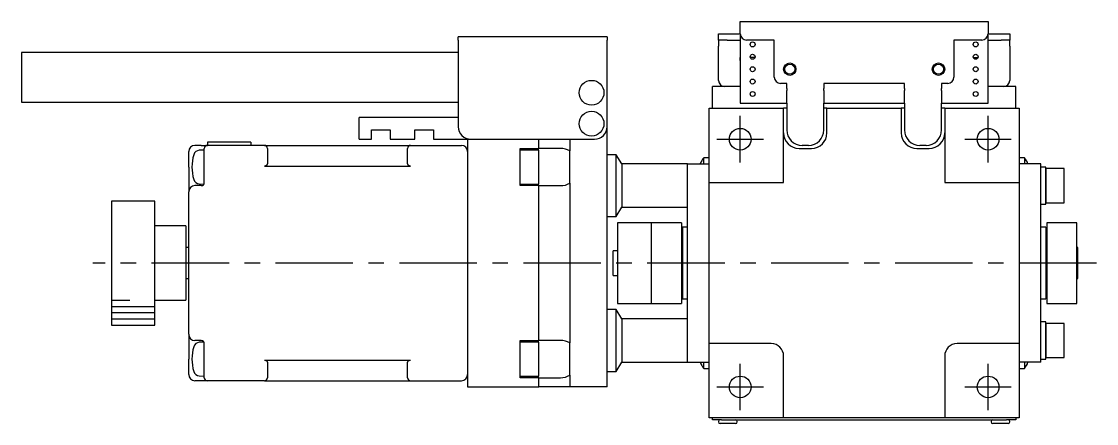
# Model space of a CAD drawing. Extents: x 56 to 595, y 17 to 332.
# Drawn here: x 364.8 to 538.2, y 205.1 to 269.9 of the extents above; entities that cross this region are included whole.
import ezdxf

# ---------------------------------------------------------------- set-up
doc = ezdxf.new("R2010")
doc.units = 0
doc.header["$LTSCALE"] = 10
doc.linetypes.add('CENTER', pattern=[2, 1.25, -0.25, 0.25, -0.25])
for name, color, linetype in [('1', 7, 'CONTINUOUS'), ('11', 7, 'CONTINUOUS'), ('2', 7, 'CONTINUOUS')]:
    doc.layers.add(name, color=color, linetype=linetype)

msp = doc.modelspace()

# ---------------------------------------------------------------- linework, layer by layer
at = {"layer": '1', "color": 7, "linetype": 'CONTINUOUS'}
for p, q in [((480.749999, 269.95), (520.749999, 269.95)), ((480.749999, 268.95), (480.749999, 269.95)), ((480.749999, 267.95), (480.749999, 268.95)), ((520.749999, 269.95), (520.749999, 268.95)), ((520.749999, 268.95), (520.749999, 267.95)), ((435.249999, 266.95), (435.249999, 267.45)), ((459.249999, 267.45), (435.249999, 267.45)), ((459.249999, 267.45), (459.249999, 266.95)), ((477.249999, 266.95), (477.249999, 267.95)), ((477.249999, 267.95), (478.617646, 267.95)), ((478.617646, 267.95), (480.749999, 267.95)), ((480.770203, 267.75), (480.749999, 267.75)), ((480.770203, 267.75), (480.749999, 267.75)), ((480.749999, 267.75), (480.749999, 256.75)), ((520.749999, 267.75), (520.729795, 267.75)), ((520.749999, 267.75), (520.729795, 267.75)), ((520.749999, 267.95), (522.882352, 267.95)), ((520.749999, 256.75), (520.749999, 267.75)), ((522.882352, 267.95), (524.249999, 267.95)), ((524.249999, 267.95), (524.249999, 266.95)), ((435.249999, 266.95), (435.249999, 252.95)), ((459.249999, 252.95), (459.249999, 266.95)), ((478.617646, 266.95), (477.249999, 266.95)), ((477.249999, 266.95), (477.249999, 265.95)), ((477.249999, 260.45), (477.249999, 265.95)), ((478.617646, 266.95), (480.749999, 266.95)), ((486.249999, 266.95), (481.749999, 266.95)), ((486.249999, 260.95), (486.249999, 266.95)), ((519.749999, 266.95), (515.249999, 266.95)), ((515.249999, 266.95), (515.249999, 260.95)), ((520.749999, 266.95), (522.882352, 266.95)), ((524.249999, 266.95), (522.882352, 266.95)), ((524.249999, 265.95), (524.249999, 266.95)), ((524.249999, 265.95), (524.249999, 260.45)), ((364.750001, 264.950419), (364.750001, 256.950419)), ((435.249999, 264.950419), (364.750001, 264.950419)), ((480.749962, 263.65), (480.749962, 264.15)), ((483.137297, 264.15), (482.362701, 264.15)), ((518.362701, 264.15), (519.137297, 264.15)), ((520.750036, 263.65), (520.750036, 264.15)), ((476.249999, 255.95), (476.249999, 259.45)), ((480.749999, 259.45), (476.249999, 259.45)), ((488.249999, 259.95), (487.249999, 259.95)), ((488.249999, 259.157107), (488.249999, 259.95)), ((488.249999, 259.157107), (488.249999, 258.803553)), ((488.249999, 257.096447), (488.249999, 258.803553)), ((507.249999, 259.95), (494.249999, 259.95)), ((494.249999, 259.95), (494.249999, 259.157107)), ((494.249999, 258.803553), (494.249999, 259.157107)), ((494.249999, 258.803553), (494.249999, 257.096447)), ((507.249999, 259.157107), (507.249999, 259.95)), ((507.249999, 259.157107), (507.249999, 258.803553)), ((507.249999, 257.096447), (507.249999, 258.803553)), ((514.249999, 259.95), (513.249999, 259.95)), ((513.249999, 259.95), (513.249999, 259.157107)), ((513.249999, 258.803553), (513.249999, 259.157107)), ((513.249999, 258.803553), (513.249999, 257.096447)), ((525.249999, 259.45), (520.749999, 259.45)), ((525.249999, 255.95), (525.249999, 259.45)), ((364.750001, 256.950419), (435.249999, 256.950419)), ((488.249999, 256.742893), (488.249999, 257.096447)), ((494.249999, 257.096447), (494.249999, 256.742893)), ((507.249999, 256.742893), (507.249999, 257.096447)), ((513.249999, 257.096447), (513.249999, 256.742893)), ((475.749999, 243.95), (475.749999, 255.95)), ((475.749999, 255.95), (487.749999, 255.95)), ((480.749999, 256.75), (488.249999, 256.75)), ((487.749999, 243.95), (487.749999, 255.95)), ((488.249999, 255.95), (487.749999, 255.95)), ((488.249999, 256.742893), (488.249999, 252.45)), ((494.249999, 256.75), (507.249999, 256.75)), ((494.249999, 252.45), (494.249999, 256.742893)), ((494.749999, 255.95), (494.249999, 255.95)), ((494.749999, 251.95), (494.749999, 255.95)), ((494.749999, 255.95), (506.749999, 255.95)), ((506.749999, 255.95), (506.749999, 251.95)), ((507.249999, 255.95), (506.749999, 255.95)), ((507.249999, 256.742893), (507.249999, 252.45)), ((513.249999, 256.75), (520.749999, 256.75)), ((513.249999, 252.45), (513.249999, 256.742893)), ((513.749999, 255.95), (513.249999, 255.95)), ((513.749999, 255.95), (525.749999, 255.95)), ((513.749999, 255.95), (513.749999, 243.95)), ((525.749999, 255.95), (525.749999, 243.95)), ((419.249999, 250.95), (419.249999, 254.45)), ((435.249999, 254.45), (419.249999, 254.45)), ((421.249999, 252.45), (424.249999, 252.45)), ((421.249999, 250.95), (421.249999, 252.45)), ((424.249999, 252.45), (424.249999, 250.95)), ((428.249999, 252.45), (431.249999, 252.45)), ((428.249999, 250.95), (428.249999, 252.45)), ((431.249999, 252.45), (431.249999, 250.95)), ((459.249999, 210.95), (459.249999, 252.95)), ((393.749999, 249.95), (392.749999, 249.95)), ((393.749999, 249.95), (394.749999, 249.95)), ((394.749999, 250.45), (394.749999, 249.95)), ((401.749999, 250.45), (394.749999, 250.45)), ((403.949999, 249.95), (394.749999, 249.95)), ((401.749999, 250.45), (401.749999, 249.95)), ((403.949999, 249.95), (427.549999, 249.95)), ((419.249999, 250.95), (421.249999, 250.95)), ((424.249999, 250.95), (428.249999, 250.95)), ((427.549999, 249.95), (435.749999, 249.95)), ((431.249999, 250.95), (436.749999, 250.95)), ((436.749999, 250.95), (436.749999, 210.95)), ((436.749999, 250.95), (448.249999, 250.95)), ((448.249999, 249.45), (448.249999, 250.95)), ((448.249999, 250.95), (453.249999, 250.95)), ((453.249999, 250.95), (453.249999, 249.048076)), ((453.249999, 250.95), (457.249999, 250.95)), ((491.749999, 249.95), (490.749999, 249.95)), ((510.749999, 249.95), (509.749999, 249.95)), ((391.749999, 246.45), (391.749999, 248.95)), ((394.249999, 249.2), (393.446276, 249.157879)), ((394.249999, 247.95), (394.249999, 249.45)), ((404.449999, 249.45), (404.449999, 247.95)), ((427.049999, 247.95), (427.049999, 249.45)), ((445.249999, 249.45), (448.249999, 249.45)), ((445.249999, 243.45), (445.249999, 249.45)), ((448.249999, 249.2), (445.249999, 249.2)), ((451.749999, 249.45), (448.249999, 249.45)), ((448.249999, 243.7), (448.249999, 249.2)), ((453.249999, 246.45), (453.249999, 249.048076)), ((460.749999, 248.45), (459.249999, 248.45)), ((460.749999, 238.45), (460.749999, 248.45)), ((461.616024, 246.95), (460.749999, 248.45)), ((490.249999, 249.45), (492.249999, 249.45)), ((509.249999, 249.45), (511.249999, 249.45)), ((391.749999, 246.45), (391.749999, 242.45)), ((394.249999, 243.864214), (394.249999, 247.95)), ((403.974533, 246.598835), (403.949999, 246.598232)), ((403.949999, 246.598232), (427.549999, 246.598232)), ((403.999008, 246.60064), (403.974533, 246.598835)), ((404.023364, 246.603644), (403.999008, 246.60064)), ((404.047544, 246.60784), (404.023364, 246.603644)), ((404.071489, 246.613217), (404.047544, 246.60784)), ((404.095141, 246.619762), (404.071489, 246.613217)), ((404.118444, 246.62746), (404.095141, 246.619762)), ((404.141341, 246.636293), (404.118444, 246.62746)), ((404.163777, 246.646238), (404.141341, 246.636293)), ((404.185697, 246.657272), (404.163777, 246.646238)), ((404.20705, 246.669368), (404.185697, 246.657272)), ((404.227784, 246.682497), (404.20705, 246.669368)), ((404.247849, 246.696629), (404.227784, 246.682497)), ((404.267196, 246.711727), (404.247849, 246.696629)), ((404.285778, 246.727757), (404.267196, 246.711727)), ((404.303552, 246.744679), (404.285778, 246.727757)), ((404.320475, 246.762453), (404.303552, 246.744679)), ((404.336504, 246.781036), (404.320475, 246.762453)), ((404.351603, 246.800383), (404.336504, 246.781036)), ((404.365734, 246.820447), (404.351603, 246.800383)), ((404.378863, 246.841181), (404.365734, 246.820447)), ((404.39096, 246.862534), (404.378863, 246.841181)), ((404.401994, 246.884455), (404.39096, 246.862534)), ((404.411939, 246.906891), (404.401994, 246.884455)), ((404.420771, 246.929787), (404.411939, 246.906891)), ((404.428469, 246.95309), (404.420771, 246.929787)), ((404.435015, 246.976742), (404.428469, 246.95309)), ((404.440392, 247.000687), (404.435015, 246.976742)), ((404.444587, 247.024867), (404.440392, 247.000687)), ((404.447591, 247.049224), (404.444587, 247.024867)), ((404.449397, 247.073698), (404.447591, 247.049224)), ((404.449999, 247.098232), (404.449397, 247.073698)), ((404.449999, 247.95), (404.449999, 247.098232)), ((427.049999, 247.098232), (427.049999, 247.95)), ((427.050601, 247.073698), (427.049999, 247.098232)), ((427.052407, 247.049224), (427.050601, 247.073698)), ((427.055411, 247.024867), (427.052407, 247.049224)), ((427.059606, 247.000687), (427.055411, 247.024867)), ((427.064983, 246.976742), (427.059606, 247.000687)), ((427.071529, 246.95309), (427.064983, 246.976742)), ((427.079227, 246.929787), (427.071529, 246.95309)), ((427.088059, 246.906891), (427.079227, 246.929787)), ((427.098004, 246.884455), (427.088059, 246.906891)), ((427.109038, 246.862534), (427.098004, 246.884455)), ((427.121135, 246.841181), (427.109038, 246.862534)), ((427.134264, 246.820447), (427.121135, 246.841181)), ((427.148395, 246.800383), (427.134264, 246.820447)), ((427.163494, 246.781036), (427.148395, 246.800383)), ((427.179523, 246.762453), (427.163494, 246.781036)), ((427.196446, 246.744679), (427.179523, 246.762453)), ((427.21422, 246.727757), (427.196446, 246.744679)), ((427.232802, 246.711727), (427.21422, 246.727757)), ((427.252149, 246.696629), (427.232802, 246.711727)), ((427.272214, 246.682497), (427.252149, 246.696629)), ((427.292948, 246.669368), (427.272214, 246.682497)), ((427.314301, 246.657272), (427.292948, 246.669368)), ((427.336221, 246.646238), (427.314301, 246.657272)), ((427.358657, 246.636293), (427.336221, 246.646238)), ((427.381554, 246.62746), (427.358657, 246.636293)), ((427.404857, 246.619762), (427.381554, 246.62746)), ((427.428509, 246.613217), (427.404857, 246.619762)), ((427.452454, 246.60784), (427.428509, 246.613217)), ((427.476634, 246.603644), (427.452454, 246.60784)), ((427.50099, 246.60064), (427.476634, 246.603644)), ((427.525465, 246.598835), (427.50099, 246.60064)), ((427.549999, 246.598232), (427.525465, 246.598835)), ((453.249999, 243.851924), (453.249999, 246.45)), ((461.616024, 246.95), (461.616024, 243.45)), ((472.249999, 246.95), (461.616024, 246.95)), ((472.249999, 243.45), (472.249999, 246.95)), ((472.249999, 246.95), (475.749999, 246.95)), ((474.852, 246.95), (474.852, 247.95)), ((475.749999, 247.95), (474.852, 247.95)), ((526.647998, 247.95), (525.749999, 247.95)), ((529.249999, 246.95), (525.749999, 246.95)), ((526.647998, 247.95), (526.647998, 246.95)), ((529.249999, 214.95), (529.249999, 246.95)), ((530.049999, 246.45), (529.249999, 246.45)), ((530.049999, 246.2), (530.049999, 246.45)), ((530.049999, 243.45), (530.049999, 246.45)), ((530.049999, 240.7), (530.049999, 246.2)), ((530.049999, 246.2), (530.049999, 240.7)), ((533.049999, 246.2), (530.049999, 246.2)), ((533.049999, 240.7), (533.049999, 246.2)), ((393.749999, 243.45), (392.749999, 243.45)), ((393.446276, 243.742121), (394.184962, 243.703408)), ((445.249999, 243.7), (448.249999, 243.7)), ((448.249999, 243.45), (445.249999, 243.45)), ((448.249999, 218.45), (448.249999, 243.45)), ((448.249999, 243.45), (451.749999, 243.45)), ((453.249999, 243.851924), (453.249999, 218.048076)), ((461.616024, 243.45), (461.616024, 239.95)), ((472.249999, 218.45), (472.249999, 243.45)), ((475.749999, 243.95), (487.749999, 243.95)), ((475.749999, 217.95), (475.749999, 243.95)), ((513.749999, 243.95), (525.749999, 243.95)), ((525.749999, 243.95), (525.749999, 217.95)), ((530.049999, 240.45), (530.049999, 243.45)), ((391.749999, 219.45), (391.749999, 242.45)), ((379.249999, 240.95), (379.249999, 220.95)), ((386.249999, 240.95), (379.249999, 240.95)), ((386.249999, 220.95), (386.249999, 240.95)), ((460.749999, 238.45), (461.616024, 239.95)), ((461.616024, 239.95), (472.249999, 239.95)), ((529.249999, 240.45), (530.049999, 240.45)), ((530.049999, 240.45), (530.049999, 240.7)), ((530.049999, 240.7), (533.049999, 240.7)), ((459.249999, 238.45), (460.749999, 238.45)), ((391.249999, 236.95), (386.249999, 236.95)), ((391.249999, 236.95), (391.249999, 224.95)), ((460.949999, 237.45), (460.949999, 230.95)), ((466.449999, 237.45), (460.949999, 237.45)), ((466.449999, 230.95), (466.449999, 237.45)), ((466.449999, 230.95), (466.449999, 237.45)), ((471.249999, 237.45), (466.449999, 237.45)), ((471.249999, 237.45), (471.249999, 230.95)), ((471.449999, 236.75), (471.449999, 230.8874)), ((472.249999, 236.75), (471.449999, 236.75)), ((530.049999, 236.75), (529.249999, 236.75)), ((530.049999, 236.75), (530.049999, 230.8874)), ((530.249999, 237.45), (530.249999, 230.95)), ((535.049999, 237.45), (530.249999, 237.45)), ((535.049999, 230.95), (535.049999, 237.45)), ((471.449999, 234.45), (471.249999, 234.45)), ((530.249999, 234.45), (530.049999, 234.45)), ((391.749999, 233.45), (391.249999, 233.45)), ((460.249999, 228.95), (460.249999, 232.95)), ((460.949999, 232.95), (460.249999, 232.95)), ((535.249999, 233.45), (535.049999, 233.45)), ((535.249999, 228.45), (535.249999, 233.45)), ((460.949999, 230.95), (460.949999, 224.45)), ((466.449999, 224.45), (466.449999, 230.95)), ((466.449999, 224.45), (466.449999, 230.95)), ((471.249999, 230.95), (471.249999, 224.45)), ((471.449999, 230.8874), (471.449999, 225.15)), ((530.049999, 230.8874), (530.049999, 225.15)), ((530.249999, 230.95), (530.249999, 224.45)), ((535.049999, 224.45), (535.049999, 230.95)), ((391.249999, 228.45), (391.749999, 228.45)), ((460.249999, 228.95), (460.949999, 228.95)), ((471.249999, 227.45), (471.449999, 227.45)), ((530.049999, 227.45), (530.249999, 227.45)), ((535.049999, 228.45), (535.249999, 228.45)), ((386.249999, 224.95), (391.249999, 224.95)), ((460.949999, 224.45), (466.449999, 224.45)), ((466.449999, 224.45), (471.249999, 224.45)), ((471.449999, 225.15), (472.249999, 225.15)), ((529.249999, 225.15), (530.049999, 225.15)), ((530.249999, 224.45), (535.049999, 224.45)), ((460.749999, 223.45), (459.249999, 223.45)), ((460.749999, 213.45), (460.749999, 223.45)), ((461.616024, 221.95), (460.749999, 223.45)), ((379.249999, 220.95), (386.249999, 220.95)), ((461.616024, 221.95), (461.616024, 218.45)), ((472.249999, 221.95), (461.616024, 221.95)), ((530.049999, 221.45), (529.249999, 221.45)), ((530.049999, 221.2), (530.049999, 221.45)), ((530.049999, 218.45), (530.049999, 221.45)), ((530.049999, 215.7), (530.049999, 221.2)), ((530.049999, 221.2), (530.049999, 215.7)), ((533.049999, 221.2), (530.049999, 221.2)), ((533.049999, 215.7), (533.049999, 221.2)), ((391.749999, 219.45), (391.749999, 215.45)), ((393.749999, 218.45), (392.749999, 218.45)), ((394.184962, 218.196592), (393.446276, 218.157879)), ((394.249999, 213.95), (394.249999, 218.035786)), ((445.249999, 212.45), (445.249999, 218.45)), ((445.249999, 218.45), (448.249999, 218.45)), ((448.249999, 218.2), (445.249999, 218.2)), ((451.749999, 218.45), (448.249999, 218.45)), ((448.249999, 212.7), (448.249999, 218.2)), ((453.249999, 215.45), (453.249999, 218.048076)), ((461.616024, 218.45), (461.616024, 214.95)), ((472.249999, 214.95), (472.249999, 218.45)), ((475.749999, 205.95), (475.749999, 217.95)), ((485.749999, 217.95), (475.749999, 217.95)), ((525.749999, 217.95), (515.749999, 217.95)), ((525.749999, 217.95), (525.749999, 205.95)), ((530.049999, 215.45), (530.049999, 218.45)), ((391.749999, 212.95), (391.749999, 215.45)), ((403.949999, 215.301768), (427.549999, 215.301768)), ((403.949999, 215.301768), (403.974533, 215.301165)), ((403.974533, 215.301165), (403.999008, 215.29936)), ((403.999008, 215.29936), (404.023364, 215.296356)), ((404.023364, 215.296356), (404.047544, 215.29216)), ((404.047544, 215.29216), (404.071489, 215.286783)), ((404.071489, 215.286783), (404.095141, 215.280238)), ((404.095141, 215.280238), (404.118444, 215.27254)), ((404.118444, 215.27254), (404.141341, 215.263707)), ((404.141341, 215.263707), (404.163777, 215.253762)), ((404.163777, 215.253762), (404.185697, 215.242728)), ((404.185697, 215.242728), (404.20705, 215.230632)), ((404.20705, 215.230632), (404.227784, 215.217503)), ((404.227784, 215.217503), (404.247849, 215.203371)), ((404.247849, 215.203371), (404.267196, 215.188273)), ((404.267196, 215.188273), (404.285778, 215.172243)), ((404.285778, 215.172243), (404.303552, 215.155321)), ((404.303552, 215.155321), (404.320475, 215.137547)), ((427.179523, 215.137547), (427.196446, 215.155321)), ((427.196446, 215.155321), (427.21422, 215.172243)), ((427.21422, 215.172243), (427.232802, 215.188273)), ((427.232802, 215.188273), (427.252149, 215.203371)), ((427.252149, 215.203371), (427.272214, 215.217503)), ((427.272214, 215.217503), (427.292948, 215.230632)), ((427.292948, 215.230632), (427.314301, 215.242728)), ((427.314301, 215.242728), (427.336221, 215.253762)), ((427.336221, 215.253762), (427.358657, 215.263707)), ((427.358657, 215.263707), (427.381554, 215.27254)), ((427.381554, 215.27254), (427.404857, 215.280238)), ((427.404857, 215.280238), (427.428509, 215.286783)), ((427.428509, 215.286783), (427.452454, 215.29216)), ((427.452454, 215.29216), (427.476634, 215.296356)), ((427.476634, 215.296356), (427.50099, 215.29936)), ((427.50099, 215.29936), (427.525465, 215.301165)), ((427.525465, 215.301165), (427.549999, 215.301768)), ((453.249999, 212.851924), (453.249999, 215.45)), ((487.749999, 205.95), (487.749999, 215.95)), ((513.749999, 215.95), (513.749999, 205.95)), ((529.249999, 215.45), (530.049999, 215.45)), ((530.049999, 215.45), (530.049999, 215.7)), ((530.049999, 215.7), (533.049999, 215.7)), ((394.249999, 212.45), (394.249999, 213.95)), ((404.320475, 215.137547), (404.336504, 215.118964)), ((404.336504, 215.118964), (404.351603, 215.099617)), ((404.351603, 215.099617), (404.365734, 215.079553)), ((404.365734, 215.079553), (404.378863, 215.058819)), ((404.378863, 215.058819), (404.39096, 215.037466)), ((404.39096, 215.037466), (404.401994, 215.015545)), ((404.401994, 215.015545), (404.411939, 214.993109)), ((404.411939, 214.993109), (404.420771, 214.970213)), ((404.420771, 214.970213), (404.428469, 214.94691)), ((404.428469, 214.94691), (404.435015, 214.923258)), ((404.435015, 214.923258), (404.440392, 214.899313)), ((404.440392, 214.899313), (404.444587, 214.875133)), ((404.444587, 214.875133), (404.447591, 214.850776)), ((404.447591, 214.850776), (404.449397, 214.826302)), ((404.449397, 214.826302), (404.449999, 214.801768)), ((404.449999, 214.801768), (404.449999, 213.95)), ((404.449999, 213.95), (404.449999, 212.45)), ((427.049999, 214.801768), (427.050601, 214.826302)), ((427.049999, 213.95), (427.049999, 214.801768)), ((427.049999, 212.45), (427.049999, 213.95)), ((427.050601, 214.826302), (427.052407, 214.850776)), ((427.052407, 214.850776), (427.055411, 214.875133)), ((427.055411, 214.875133), (427.059606, 214.899313)), ((427.059606, 214.899313), (427.064983, 214.923258)), ((427.064983, 214.923258), (427.071529, 214.94691)), ((427.071529, 214.94691), (427.079227, 214.970213)), ((427.079227, 214.970213), (427.088059, 214.993109)), ((427.088059, 214.993109), (427.098004, 215.015545)), ((427.098004, 215.015545), (427.109038, 215.037466)), ((427.109038, 215.037466), (427.121135, 215.058819)), ((427.121135, 215.058819), (427.134264, 215.079553)), ((427.134264, 215.079553), (427.148395, 215.099617)), ((427.148395, 215.099617), (427.163494, 215.118964)), ((427.163494, 215.118964), (427.179523, 215.137547)), ((459.249999, 213.45), (460.749999, 213.45)), ((460.749999, 213.45), (461.616024, 214.95)), ((461.616024, 214.95), (472.249999, 214.95)), ((472.249999, 214.95), (475.749999, 214.95)), ((474.852, 213.95), (474.852, 214.95)), ((474.852, 213.95), (475.749999, 213.95)), ((529.249999, 214.95), (525.749999, 214.95)), ((525.749999, 213.95), (526.647998, 213.95)), ((526.647998, 214.95), (526.647998, 213.95)), ((393.749999, 211.95), (392.749999, 211.95)), ((393.446276, 212.742121), (394.249999, 212.7)), ((394.749999, 211.95), (393.749999, 211.95)), ((403.949999, 211.95), (394.749999, 211.95)), ((403.949999, 211.95), (427.549999, 211.95)), ((427.549999, 211.95), (435.749999, 211.95)), ((445.249999, 212.7), (448.249999, 212.7)), ((448.249999, 212.45), (445.249999, 212.45)), ((448.249999, 210.95), (448.249999, 212.45)), ((448.249999, 212.45), (451.749999, 212.45)), ((453.249999, 212.851924), (453.249999, 210.95)), ((436.749999, 210.95), (448.249999, 210.95)), ((453.249999, 210.95), (448.249999, 210.95)), ((459.249999, 210.95), (453.249999, 210.95)), ((487.749999, 205.95), (475.749999, 205.95)), ((476.249999, 205.65), (476.249999, 205.95)), ((477.749999, 205.65), (476.249999, 205.65)), ((477.249999, 205.4), (477.249999, 205.3)), ((479.999999, 205.05), (477.499999, 205.05)), ((477.749999, 205.65), (523.749999, 205.65)), ((480.249999, 205.3), (480.249999, 205.4)), ((513.749999, 205.95), (487.749999, 205.95)), ((525.749999, 205.95), (513.749999, 205.95)), ((521.249999, 205.4), (521.249999, 205.3)), ((523.999999, 205.05), (521.499999, 205.05)), ((525.249999, 205.65), (523.749999, 205.65)), ((524.249999, 205.3), (524.249999, 205.4)), ((525.249999, 205.95), (525.249999, 205.65))]:
    msp.add_line(p, q, dxfattribs=at)
for centre, radius in [((482.749999, 266.25), 0.4), ((518.749999, 266.25), 0.4), ((482.749999, 264.25), 0.4), ((518.749999, 264.25), 0.4), ((482.749999, 262.25), 0.4), ((488.749999, 262.25), 1), ((488.749999, 262.25), 0.8), ((512.749999, 262.25), 1), ((512.749999, 262.25), 0.8), ((518.749999, 262.25), 0.4), ((456.749999, 258.45), 2), ((482.749999, 260.25), 0.4), ((518.749999, 260.25), 0.4), ((482.749999, 258.25), 0.4), ((518.749999, 258.25), 0.4), ((456.749999, 253.45), 2), ((480.749999, 250.95), 1.75), ((520.749999, 250.95), 1.75), ((480.749999, 210.95), 1.75), ((520.749999, 210.95), 1.75)]:
    msp.add_circle(centre, radius, dxfattribs=at)
at = {"layer": '1', "color": 4, "linetype": 'CONTINUOUS'}
for centre in [(488.749999, 262.25), (512.749999, 262.25)]:
    msp.add_circle(centre, 0.8, dxfattribs=at)
at = {"layer": '1', "color": 7, "linetype": 'CONTINUOUS'}
for centre, radius, start, end in [((481.749999, 267.95), 1, 180, 270), ((519.749999, 267.95), 1, 270, 0), ((478.249999, 260.45), 1, 180, 270), ((487.249999, 260.95), 1, 180, 270), ((514.249999, 260.95), 1, 270, 0), ((523.249999, 260.45), 1, 270, 0), ((437.249999, 252.95), 2, 180, 270), ((457.249999, 252.95), 2, 270, 0), ((490.249999, 251.95), 2.5, 180, 270), ((490.749999, 252.45), 2.5, 180, 270), ((491.749999, 252.45), 2.5, 270, 0), ((492.249999, 251.95), 2.5, 270, 0), ((509.249999, 251.95), 2.5, 180, 270), ((509.749999, 252.45), 2.5, 180, 270), ((510.749999, 252.45), 2.5, 270, 0), ((511.249999, 251.95), 2.5, 270, 0), ((392.749999, 248.95), 1, 90, 180), ((394.749999, 249.45), 0.5, 90, 180), ((403.949999, 249.45), 0.5, 0, 90), ((427.549999, 249.45), 0.5, 90, 180), ((435.749999, 248.95), 1, 0, 90), ((399.249999, 246.45), 7, 163.448632, 196.551368), ((393.498611, 248.159249), 1, 92.999972, 163.448664), ((451.749999, 246.45), 3, 60, 90), ((477.349999, 245.95), 3.2, 141.317813, 161.790044), ((524.149999, 245.95), 3.2, 18.209956, 38.682187), ((392.749999, 242.45), 1, 90, 180), ((393.498611, 244.740751), 1, 196.551336, 267.000028), ((393.749999, 243.95), 0.5, 270, 0), ((451.749999, 246.45), 3, 270, 300), ((392.749999, 219.45), 1, 180, 270), ((399.249999, 215.45), 7, 163.448632, 196.551368), ((393.498611, 217.159249), 1, 92.999972, 163.448664), ((393.749999, 217.95), 0.5, 0, 90), ((451.749999, 215.45), 3, 60, 90), ((485.749999, 215.95), 2, 0, 90), ((515.749999, 215.95), 2, 90, 180), ((393.498611, 213.740751), 1, 196.551336, 267.000028), ((477.349999, 215.95), 3.2, 198.209956, 218.682187), ((524.149999, 215.95), 3.2, 321.317813, 341.790044), ((392.749999, 212.95), 1, 180, 270), ((394.749999, 212.45), 0.5, 180, 270), ((403.949999, 212.45), 0.5, 270, 0), ((427.549999, 212.45), 0.5, 180, 270), ((435.749999, 212.95), 1, 270, 0), ((451.749999, 215.45), 3, 270, 300), ((477.499999, 205.4), 0.25, 90, 180), ((477.499999, 205.3), 0.25, 180, 270), ((479.999999, 205.4), 0.25, 0, 90), ((479.999999, 205.3), 0.25, 270, 0), ((521.499999, 205.4), 0.25, 90, 180), ((521.499999, 205.3), 0.25, 180, 270), ((523.999999, 205.4), 0.25, 0, 90), ((523.999999, 205.3), 0.25, 270, 0)]:
    msp.add_arc(centre, radius, start, end, dxfattribs=at)
at = {"layer": '11', "color": 4, "linetype": 'CENTER'}
for p, q in [((480.749999, 247.2), (480.749999, 254.7)), ((520.749999, 247.2), (520.749999, 254.7)), ((476.999999, 250.95), (484.499999, 250.95)), ((516.999999, 250.95), (524.499999, 250.95)), ((538.249999, 230.95), (376.249999, 230.95)), ((480.749999, 207.2), (480.749999, 214.7)), ((520.749999, 207.2), (520.749999, 214.7)), ((476.999999, 210.95), (484.499999, 210.95)), ((516.999999, 210.95), (524.499999, 210.95))]:
    msp.add_line(p, q, dxfattribs=at)
at = {"layer": '2', "color": 4, "linetype": 'CONTINUOUS'}
for p, q in [((379.249999, 224.95), (382.249999, 224.95)), ((379.249999, 223.95), (386.249999, 223.95)), ((379.249999, 222.95), (386.249999, 222.95)), ((379.249999, 221.95), (386.249999, 221.95))]:
    msp.add_line(p, q, dxfattribs=at)

doc.saveas('drawing.dxf')
